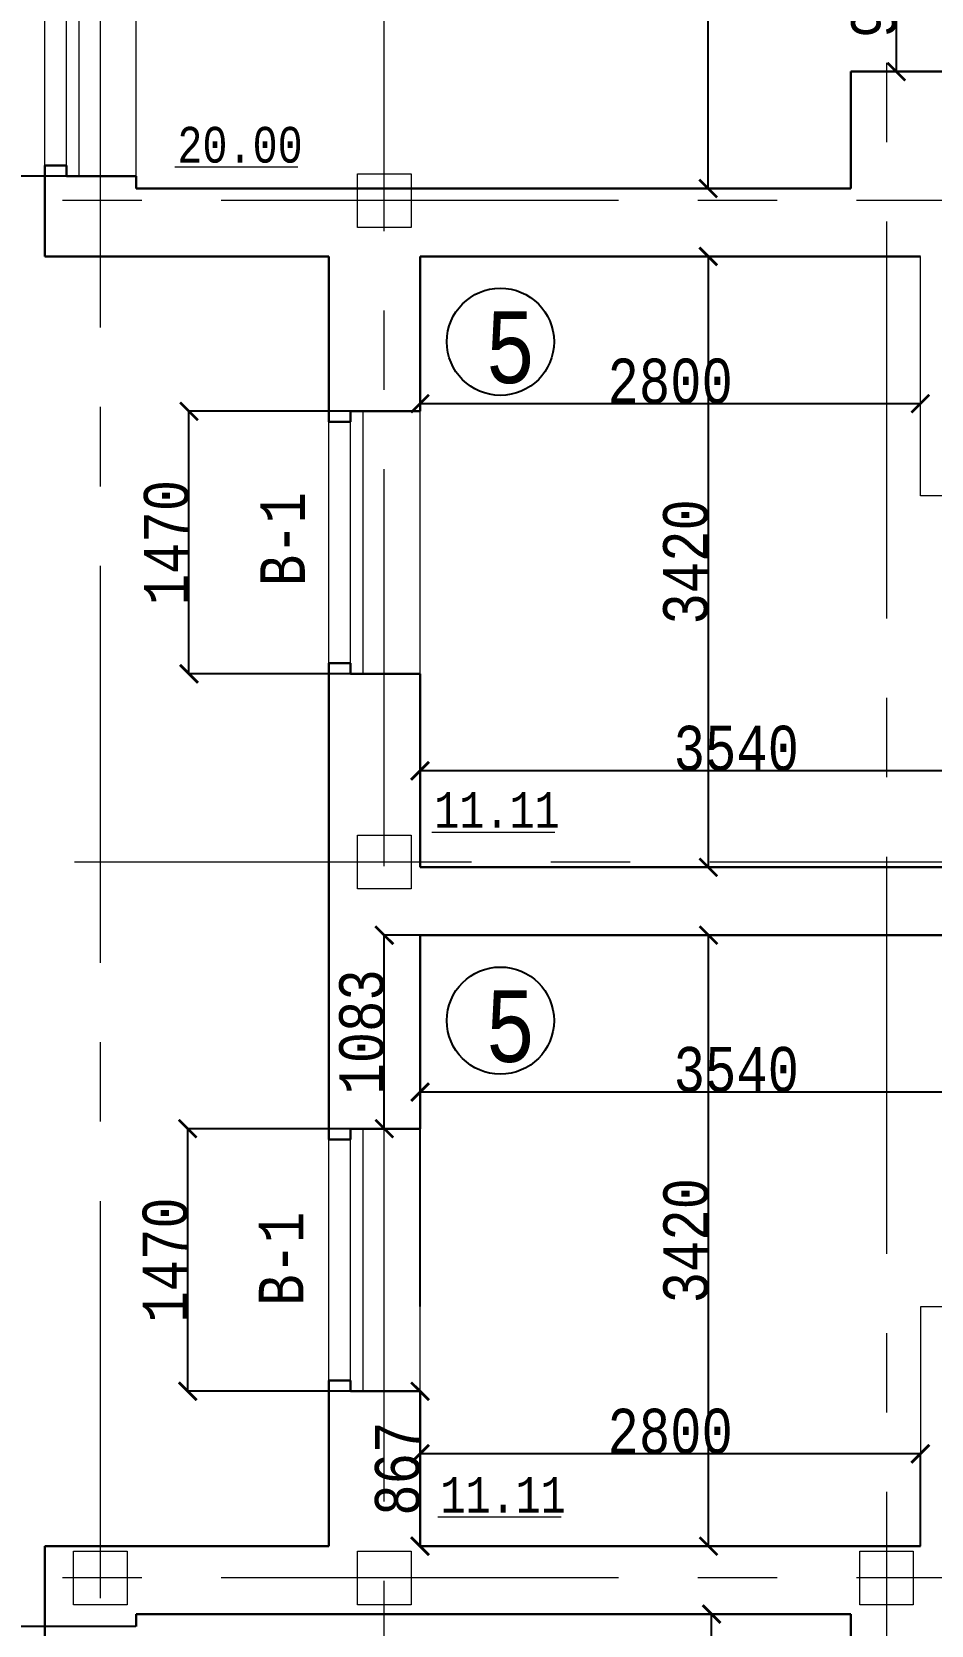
# Model space of a CAD drawing. Header units: millimetres. Extents: x -689206 to 4969298, y -1019800 to 703299.
# Drawn here: x 196506 to 201538, y -356634 to -347715 of the extents above; entities that cross this region are included whole.
import ezdxf

# ---------------------------------------------------------------- set-up
doc = ezdxf.new("R2010")
doc.units = ezdxf.units.MM
doc.linetypes.add('осеваяX2', pattern=[101.6, 63.5, -12.7, 12.7, -12.7])
for name, color, linetype, lineweight in [('ОКНА', 250, 'Continuous', 20), ('ПЕРЕГОРОДКИ', 252, 'Continuous', 9), ('РАЗМЕРЫ', 7, 'Continuous', 9), ('стены', 7, 'Continuous', 20)]:
    doc.layers.add(name, color=color, linetype=linetype, lineweight=lineweight)
doc.layers.add('четотам', color=7, linetype='Continuous')
doc.styles.add('Аннотативный', font='isocteur.ttf', dxfattribs={"width": 0.7, "height": 250})
doc.dimstyles.new('Аннотативный', dxfattribs={"dimscale": 0, "dimtxt": 250, "dimasz": 100, "dimexe": 1.25, "dimexo": 0.625, "dimtad": 1, "dimdec": 0, "dimtxsty": 'Аннотативный', "dimblk": 'ARCHTICK', "dimcen": 2.5, "dimadec": 0, "dimazin": 0, "dimtfac": 1, "dimtdec": 0, "dimtmove": 0, "dimatfit": 3, "dimfxl": 1, "dimarcsym": 0})

# ---------------------------------------------------------------- blocks, each defined once
blk = doc.blocks.new('_ArchTick')
at = {"color": 0, "linetype": 'ByBlock', "const_width": 0.15}
blk.add_lwpolyline([(-0.5, -0.5), (0.5, 0.5)], dxfattribs=at)
blk = doc.blocks.new('*D1915')
at = {"layer": 'Defpoints', "color": 0, "lineweight": 20, "transparency": 16777216}
for p in [(200291, -348972), (200291, -352392), (200291, -352392)]:
    blk.add_point(p, dxfattribs=at)
at = {"layer": 'стены', "color": 0, "lineweight": -2, "transparency": 16777216}
for p, q in [((200291, -348972), (200291, -352392)), ((200291.6, -348972), (200292.2, -348972)), ((200291.6, -352392), (200292.2, -352392))]:
    blk.add_line(p, q, dxfattribs=at)
at = {"layer": 'стены', "color": 0, "lineweight": -2, "transparency": 16777216, "xscale": 100, "yscale": 100, "zscale": 100}
for p, rotation in [((200291, -348972), 90), ((200291, -352392), 270)]:
    blk.add_blockref('_ArchTick', p, dxfattribs=dict(at, rotation=rotation))
at = {"layer": 'стены', "color": 0, "lineweight": 5, "transparency": 16777216, "insert": (200165.4, -350682), "char_height": 250, "attachment_point": 5, "rotation": 90, "style": 'Аннотативный'}
blk.add_mtext('3420', dxfattribs=at)
blk = doc.blocks.new('*D1916')
at = {"layer": 'Defpoints', "color": 0, "lineweight": 20, "transparency": 16777216}
for p in [(198678, -351852), (198678, -352392), (202218, -352392)]:
    blk.add_point(p, dxfattribs=at)
at = {"layer": 'стены', "color": 0, "lineweight": -2, "transparency": 16777216}
for p, q in [((198678, -352391.4), (198678, -351850.8)), ((202218, -351852), (198678, -351852)), ((202218, -352391.4), (202218, -351850.8))]:
    blk.add_line(p, q, dxfattribs=at)
at = {"layer": 'стены', "color": 0, "lineweight": -2, "transparency": 16777216, "xscale": 100, "yscale": 100, "zscale": 100, "rotation": 180}
blk.add_blockref('_ArchTick', (198678, -351852), dxfattribs=at)
at = {"layer": 'стены', "color": 0, "lineweight": -2, "transparency": 16777216, "xscale": 100, "yscale": 100, "zscale": 100}
blk.add_blockref('_ArchTick', (202218, -351852), dxfattribs=at)
at = {"layer": 'стены', "color": 0, "lineweight": 5, "transparency": 16777216, "insert": (200448, -351726.4), "char_height": 250, "attachment_point": 5, "style": 'Аннотативный'}
blk.add_mtext('3540', dxfattribs=at)
blk = doc.blocks.new('*D1920')
at = {"layer": 'Defpoints', "color": 0, "lineweight": 20, "transparency": 16777216}
for p in [(198678, -349796.7), (198678, -349796.7), (201478, -349796.7)]:
    blk.add_point(p, dxfattribs=at)
at = {"layer": 'стены', "color": 0, "lineweight": -2, "transparency": 16777216}
for p, q in [((198678, -349796.1), (198678, -349795.5)), ((201478, -349796.7), (198678, -349796.7)), ((201478, -349796.1), (201478, -349795.5))]:
    blk.add_line(p, q, dxfattribs=at)
at = {"layer": 'стены', "color": 0, "lineweight": -2, "transparency": 16777216, "xscale": 100, "yscale": 100, "zscale": 100, "rotation": 180}
blk.add_blockref('_ArchTick', (198678, -349796.7), dxfattribs=at)
at = {"layer": 'стены', "color": 0, "lineweight": -2, "transparency": 16777216, "xscale": 100, "yscale": 100, "zscale": 100}
blk.add_blockref('_ArchTick', (201478, -349796.7), dxfattribs=at)
at = {"layer": 'стены', "color": 0, "lineweight": 5, "transparency": 16777216, "insert": (200078, -349671.1), "char_height": 250, "attachment_point": 5, "style": 'Аннотативный'}
blk.add_mtext('2800', dxfattribs=at)
blk = doc.blocks.new('*D1921')
at = {"layer": 'Defpoints', "color": 0, "lineweight": 20, "transparency": 16777216}
for p in [(198678, -353650.2), (198678, -354852), (202218, -354852)]:
    blk.add_point(p, dxfattribs=at)
at = {"layer": 'стены', "color": 0, "lineweight": -2, "transparency": 16777216}
for p, q in [((198678, -354851.4), (198678, -353648.9)), ((202218, -353650.2), (198678, -353650.2)), ((202218, -354851.4), (202218, -353648.9))]:
    blk.add_line(p, q, dxfattribs=at)
at = {"layer": 'стены', "color": 0, "lineweight": -2, "transparency": 16777216, "xscale": 100, "yscale": 100, "zscale": 100, "rotation": 180}
blk.add_blockref('_ArchTick', (198678, -353650.2), dxfattribs=at)
at = {"layer": 'стены', "color": 0, "lineweight": -2, "transparency": 16777216, "xscale": 100, "yscale": 100, "zscale": 100}
blk.add_blockref('_ArchTick', (202218, -353650.2), dxfattribs=at)
at = {"layer": 'стены', "color": 0, "lineweight": 5, "transparency": 16777216, "insert": (200448, -353524.5), "char_height": 250, "attachment_point": 5, "style": 'Аннотативный'}
blk.add_mtext('3540', dxfattribs=at)
blk = doc.blocks.new('*D1922')
at = {"layer": 'Defpoints', "color": 0, "lineweight": 20, "transparency": 16777216}
for p in [(198678, -355675.2), (198678, -356192), (201478, -356192)]:
    blk.add_point(p, dxfattribs=at)
at = {"layer": 'стены', "color": 0, "lineweight": -2, "transparency": 16777216}
for p, q in [((198678, -356191.4), (198678, -355674)), ((201478, -355675.2), (198678, -355675.2)), ((201478, -356191.4), (201478, -355674))]:
    blk.add_line(p, q, dxfattribs=at)
at = {"layer": 'стены', "color": 0, "lineweight": -2, "transparency": 16777216, "xscale": 100, "yscale": 100, "zscale": 100, "rotation": 180}
blk.add_blockref('_ArchTick', (198678, -355675.2), dxfattribs=at)
at = {"layer": 'стены', "color": 0, "lineweight": -2, "transparency": 16777216, "xscale": 100, "yscale": 100, "zscale": 100}
blk.add_blockref('_ArchTick', (201478, -355675.2), dxfattribs=at)
at = {"layer": 'стены', "color": 0, "lineweight": 5, "transparency": 16777216, "insert": (200078, -355549.6), "char_height": 250, "attachment_point": 5, "style": 'Аннотативный'}
blk.add_mtext('2800', dxfattribs=at)
blk = doc.blocks.new('*D1979')
at = {"layer": 'Defpoints', "color": 0, "lineweight": 20, "transparency": 16777216}
for p in [(197384.8, -349838.9), (198678, -349838.9), (198678, -351308.9)]:
    blk.add_point(p, dxfattribs=at)
at = {"layer": 'РАЗМЕРЫ', "color": 0, "lineweight": -2, "transparency": 16777216}
for p, q in [((198677.4, -349838.9), (197383.5, -349838.9)), ((197384.8, -351308.9), (197384.8, -349838.9)), ((198677.4, -351308.9), (197383.5, -351308.9))]:
    blk.add_line(p, q, dxfattribs=at)
at = {"layer": 'РАЗМЕРЫ', "color": 0, "lineweight": -2, "transparency": 16777216, "xscale": 100, "yscale": 100, "zscale": 100}
for p, rotation in [((197384.8, -349838.9), 90), ((197384.8, -351308.9), 270)]:
    blk.add_blockref('_ArchTick', p, dxfattribs=dict(at, rotation=rotation))
at = {"layer": 'РАЗМЕРЫ', "color": 0, "lineweight": 5, "transparency": 16777216, "insert": (197259.2, -350573.9), "char_height": 250, "attachment_point": 5, "rotation": 90, "style": 'Аннотативный'}
blk.add_mtext('1470', dxfattribs=at)
blk = doc.blocks.new('*D1980')
at = {"layer": 'Defpoints', "color": 0, "lineweight": 20, "transparency": 16777216}
for p in [(197378, -353855), (198678, -353855), (198678, -355325)]:
    blk.add_point(p, dxfattribs=at)
at = {"layer": 'РАЗМЕРЫ', "color": 0, "lineweight": -2, "transparency": 16777216}
for p, q in [((198677.4, -353855), (197376.8, -353855)), ((197378, -355325), (197378, -353855)), ((198677.4, -355325), (197376.8, -355325))]:
    blk.add_line(p, q, dxfattribs=at)
at = {"layer": 'РАЗМЕРЫ', "color": 0, "lineweight": -2, "transparency": 16777216, "xscale": 100, "yscale": 100, "zscale": 100}
for p, rotation in [((197378, -353855), 90), ((197378, -355325), 270)]:
    blk.add_blockref('_ArchTick', p, dxfattribs=dict(at, rotation=rotation))
at = {"layer": 'РАЗМЕРЫ', "color": 0, "lineweight": 5, "transparency": 16777216, "insert": (197252.4, -354590), "char_height": 250, "attachment_point": 5, "rotation": 90, "style": 'Аннотативный'}
blk.add_mtext('1470', dxfattribs=at)
blk = doc.blocks.new('*D1981')
at = {"layer": 'Defpoints', "color": 0, "lineweight": 20, "transparency": 16777216}
for p in [(195793.2, -356641), (197088.7, -356641), (197088.7, -358111)]:
    blk.add_point(p, dxfattribs=at)
at = {"layer": 'РАЗМЕРЫ', "color": 0, "lineweight": -2, "transparency": 16777216}
for p, q in [((197088.1, -356641), (195791.9, -356641)), ((195793.2, -358111), (195793.2, -356641)), ((197088.1, -358111), (195791.9, -358111))]:
    blk.add_line(p, q, dxfattribs=at)
at = {"layer": 'РАЗМЕРЫ', "color": 0, "lineweight": -2, "transparency": 16777216, "xscale": 100, "yscale": 100, "zscale": 100}
for p, rotation in [((195793.2, -356641), 90), ((195793.2, -358111), 270)]:
    blk.add_blockref('_ArchTick', p, dxfattribs=dict(at, rotation=rotation))
at = {"layer": 'РАЗМЕРЫ', "color": 0, "lineweight": 5, "transparency": 16777216, "insert": (195667.6, -357376), "char_height": 250, "attachment_point": 5, "rotation": 90, "style": 'Аннотативный'}
blk.add_mtext('1470', dxfattribs=at)
blk = doc.blocks.new('*D1958')
at = {"layer": 'Defpoints', "color": 0, "lineweight": 20, "transparency": 16777216}
for p in [(195788.7, -347293.4), (197088.7, -347293.4), (197088.7, -348523.4)]:
    blk.add_point(p, dxfattribs=at)
at = {"layer": 'ОКНА', "color": 0, "lineweight": -2, "transparency": 16777216}
for p, q in [((197088.1, -347293.4), (195787.4, -347293.4)), ((195788.7, -348523.4), (195788.7, -347293.4)), ((197088.1, -348523.4), (195787.4, -348523.4))]:
    blk.add_line(p, q, dxfattribs=at)
at = {"layer": 'ОКНА', "color": 0, "lineweight": -2, "transparency": 16777216, "xscale": 100, "yscale": 100, "zscale": 100}
for p, rotation in [((195788.7, -347293.4), 90), ((195788.7, -348523.4), 270)]:
    blk.add_blockref('_ArchTick', p, dxfattribs=dict(at, rotation=rotation))
at = {"layer": 'ОКНА', "color": 0, "lineweight": 5, "transparency": 16777216, "insert": (195663.1, -347908.4), "char_height": 250, "attachment_point": 5, "rotation": 90, "style": 'Аннотативный'}
blk.add_mtext('1230', dxfattribs=at)
blk = doc.blocks.new('*D1964')
at = {"layer": 'Defpoints', "color": 0, "linetype": 'ByBlock', "lineweight": 20, "transparency": 16777216}
for p in [(200309.6, -356572), (201088.7, -356572), (201088.7, -361214)]:
    blk.add_point(p, dxfattribs=at)
at = {"layer": 'ПЕРЕГОРОДКИ', "color": 0, "linetype": 'ByBlock', "lineweight": -2, "transparency": 16777216}
for p, q in [((201088.1, -356572), (200308.4, -356572)), ((200309.6, -361214), (200309.6, -356572)), ((201088.1, -361214), (200308.4, -361214))]:
    blk.add_line(p, q, dxfattribs=at)
at = {"layer": 'ПЕРЕГОРОДКИ', "color": 0, "linetype": 'ByBlock', "lineweight": -2, "transparency": 16777216, "xscale": 100, "yscale": 100, "zscale": 100}
for p, rotation in [((200309.6, -356572), 90), ((200309.6, -361214), 270)]:
    blk.add_blockref('_ArchTick', p, dxfattribs=dict(at, rotation=rotation))
at = {"layer": 'ПЕРЕГОРОДКИ', "color": 0, "linetype": 'ByBlock', "lineweight": 5, "transparency": 16777216, "insert": (200184, -358893), "char_height": 250, "attachment_point": 5, "rotation": 90, "style": 'Аннотативный'}
blk.add_mtext('4640', dxfattribs=at)
blk = doc.blocks.new('*D1966')
at = {"layer": 'Defpoints', "color": 0, "linetype": 'ByBlock', "lineweight": 20, "transparency": 16777216}
for p in [(200291, -343592), (201088.7, -343592), (201088.7, -348592)]:
    blk.add_point(p, dxfattribs=at)
at = {"layer": 'ПЕРЕГОРОДКИ', "color": 0, "linetype": 'ByBlock', "lineweight": -2, "transparency": 16777216}
for p, q in [((201088.1, -343592), (200289.7, -343592)), ((200291, -348592), (200291, -343592)), ((201088.1, -348592), (200289.7, -348592))]:
    blk.add_line(p, q, dxfattribs=at)
at = {"layer": 'ПЕРЕГОРОДКИ', "color": 0, "linetype": 'ByBlock', "lineweight": -2, "transparency": 16777216, "xscale": 100, "yscale": 100, "zscale": 100}
for p, rotation in [((200291, -343592), 90), ((200291, -348592), 270)]:
    blk.add_blockref('_ArchTick', p, dxfattribs=dict(at, rotation=rotation))
at = {"layer": 'ПЕРЕГОРОДКИ', "color": 0, "linetype": 'ByBlock', "lineweight": 13, "transparency": 16777216, "insert": (200165.4, -346092), "char_height": 250, "attachment_point": 5, "rotation": 90, "style": 'Аннотативный'}
blk.add_mtext('5000', dxfattribs=at)
blk = doc.blocks.new('*D2031')
at = {"layer": 'Defpoints', "color": 0, "linetype": 'ByBlock', "lineweight": 20, "transparency": 16777216}
for p in [(198678, -352772), (200292.2, -352772), (198678, -356192)]:
    blk.add_point(p, dxfattribs=at)
at = {"layer": 'РАЗМЕРЫ', "color": 0, "linetype": 'ByBlock', "lineweight": -2, "transparency": 16777216}
for p, q in [((198678.6, -352772), (200293.5, -352772)), ((200292.2, -356192), (200292.2, -352772)), ((198678.6, -356192), (200293.5, -356192))]:
    blk.add_line(p, q, dxfattribs=at)
at = {"layer": 'РАЗМЕРЫ', "color": 0, "linetype": 'ByBlock', "lineweight": -2, "transparency": 16777216, "xscale": 100, "yscale": 100, "zscale": 100}
for p, rotation in [((200292.2, -352772), 90), ((200292.2, -356192), 270)]:
    blk.add_blockref('_ArchTick', p, dxfattribs=dict(at, rotation=rotation))
at = {"layer": 'РАЗМЕРЫ', "color": 0, "linetype": 'ByBlock', "lineweight": 5, "transparency": 16777216, "insert": (200166.6, -354482), "char_height": 250, "attachment_point": 5, "rotation": 90, "style": 'Аннотативный'}
blk.add_mtext('3420', dxfattribs=at)
blk = doc.blocks.new('*D2018')
at = {"layer": 'Defpoints', "color": 0, "linetype": 'ByBlock', "lineweight": 20, "transparency": 16777216}
for p in [(201343.7, -347038), (201343.7, -347038), (201343.7, -347938)]:
    blk.add_point(p, dxfattribs=at)
at = {"layer": 'РАЗМЕРЫ', "color": 0, "linetype": 'ByBlock', "lineweight": -2, "transparency": 16777216}
for p, q in [((201343.7, -347938), (201343.7, -347038)), ((201344.3, -347038), (201344.9, -347038)), ((201344.3, -347938), (201344.9, -347938))]:
    blk.add_line(p, q, dxfattribs=at)
at = {"layer": 'РАЗМЕРЫ', "color": 0, "linetype": 'ByBlock', "lineweight": -2, "transparency": 16777216, "xscale": 100, "yscale": 100, "zscale": 100}
for p, rotation in [((201343.7, -347038), 90), ((201343.7, -347938), 270)]:
    blk.add_blockref('_ArchTick', p, dxfattribs=dict(at, rotation=rotation))
at = {"layer": 'РАЗМЕРЫ', "color": 0, "linetype": 'ByBlock', "lineweight": 5, "transparency": 16777216, "insert": (201218.1, -347488), "char_height": 250, "attachment_point": 5, "rotation": 90, "style": 'Аннотативный'}
blk.add_mtext('900', dxfattribs=at)
blk = doc.blocks.new('*D4017')
at = {"layer": 'Defpoints', "color": 0, "lineweight": 30, "ltscale": 35, "transparency": 16777216}
for p in [(198678, -355325), (198678, -356192), (198678, -356192)]:
    blk.add_point(p, dxfattribs=at)
at = {"layer": 'РАЗМЕРЫ', "color": 0, "lineweight": -2, "ltscale": 35, "transparency": 16777216}
for p, q in [((198677.4, -355325), (198676.8, -355325)), ((198678, -355325), (198678, -356192)), ((198677.4, -356192), (198676.8, -356192))]:
    blk.add_line(p, q, dxfattribs=at)
at = {"layer": 'РАЗМЕРЫ', "color": 0, "lineweight": -2, "ltscale": 35, "transparency": 16777216, "xscale": 100, "yscale": 100, "zscale": 100}
for p, rotation in [((198678, -355325), 90), ((198678, -356192), 270)]:
    blk.add_blockref('_ArchTick', p, dxfattribs=dict(at, rotation=rotation))
at = {"layer": 'РАЗМЕРЫ', "color": 0, "lineweight": 30, "ltscale": 35, "transparency": 16777216, "insert": (198552.4, -355758.5), "char_height": 250, "attachment_point": 5, "rotation": 90, "style": 'Аннотативный'}
blk.add_mtext('867', dxfattribs=at)
blk = doc.blocks.new('*D4018')
at = {"layer": 'Defpoints', "color": 0, "lineweight": 30, "ltscale": 35, "transparency": 16777216}
for p in [(198478, -352772), (198678, -352772), (198678, -353855)]:
    blk.add_point(p, dxfattribs=at)
at = {"layer": 'РАЗМЕРЫ', "color": 0, "lineweight": -2, "ltscale": 35, "transparency": 16777216}
for p, q in [((198677.4, -352772), (198476.8, -352772)), ((198478, -353855), (198478, -352772)), ((198677.4, -353855), (198476.8, -353855))]:
    blk.add_line(p, q, dxfattribs=at)
at = {"layer": 'РАЗМЕРЫ', "color": 0, "lineweight": -2, "ltscale": 35, "transparency": 16777216, "xscale": 100, "yscale": 100, "zscale": 100}
for p, rotation in [((198478, -352772), 90), ((198478, -353855), 270)]:
    blk.add_blockref('_ArchTick', p, dxfattribs=dict(at, rotation=rotation))
at = {"layer": 'РАЗМЕРЫ', "color": 0, "lineweight": 30, "ltscale": 35, "transparency": 16777216, "insert": (198352.4, -353313.5), "char_height": 250, "attachment_point": 5, "rotation": 90, "style": 'Аннотативный'}
blk.add_mtext('1083', dxfattribs=at)

msp = doc.modelspace()

# ---------------------------------------------------------------- linework, layer by layer
at = {"layer": 'ОКНА', "lineweight": 5}
for p, q in [((196698.7, -348463.4), (196698.7, -347293.4)), ((196768.7, -347293.4), (196768.7, -348523.4)), ((198358, -349838.9), (198358, -351308.9)), ((198288, -351248.9), (198288, -349898.9)), ((198358, -353855), (198358, -355325)), ((198358, -353855), (198358, -355325)), ((198288, -355265), (198288, -353915)), ((198288, -355265), (198288, -353915))]:
    msp.add_line(p, q, dxfattribs=at)
at = {"layer": 'РАЗМЕРЫ', "linetype": 'осеваяX2', "lineweight": 5, "ltscale": 35}
for p, q in [((198478, -380834.4), (198478, -330996.7)), ((201288.7, -330996.7), (201288.7, -380834.4)), ((196888.7, -343592), (196888.7, -380834.4)), ((253128, -348660), (186075.3, -348660)), ((253128, -356370), (186075.3, -356370))]:
    msp.add_line(p, q, dxfattribs=at)
at = {"layer": 'РАЗМЕРЫ', "lineweight": 5}
for p, q in [((196578.7, -348463.4), (196578.7, -347113.4)), ((197088.7, -348523.4), (197088.7, -347053.4)), ((198678, -351308.9), (198678, -349838.9)), ((198168, -351248.9), (198168, -349898.9)), ((198168, -355265), (198168, -353915))]:
    msp.add_line(p, q, dxfattribs=at)
at = {"layer": 'РАЗМЕРЫ', "linetype": 'ByBlock', "lineweight": 30}
msp.add_line((201598.7, -347938), (201088.7, -347938), dxfattribs=at)
at = {"layer": 'РАЗМЕРЫ', "color": 0, "lineweight": 30}
for p, q in [((196698.7, -348463.4), (196578.7, -348463.4)), ((196698.7, -348523.4), (196698.7, -348463.4)), ((196698.7, -348523.4), (197088.7, -348523.4)), ((198288, -349838.9), (198288, -349898.9)), ((198288, -349838.9), (198678, -349838.9)), ((198288, -349898.9), (198168, -349898.9)), ((198288, -351248.9), (198168, -351248.9)), ((198288, -351308.9), (198288, -351248.9)), ((198288, -351308.9), (198678, -351308.9)), ((198288, -353855), (198288, -353915)), ((198288, -353855), (198678, -353855)), ((198288, -353855), (198288, -353915)), ((198288, -353855), (198678, -353855)), ((198288, -353915), (198168, -353915)), ((198288, -353915), (198168, -353915)), ((198288, -355265), (198168, -355265)), ((198288, -355265), (198168, -355265)), ((198288, -355325), (198288, -355265)), ((198288, -355325), (198288, -355265)), ((198288, -355325), (198678, -355325)), ((198288, -355325), (198678, -355325))]:
    msp.add_line(p, q, dxfattribs=at)
at = {"layer": 'РАЗМЕРЫ'}
for p, q in [((197305.6, -348471.1), (197994.9, -348471.1)), ((198743.6, -352194.7), (199432.9, -352194.7)), ((198778.1, -356028.7), (199467.4, -356028.7))]:
    msp.add_line(p, q, dxfattribs=at)
at = {"layer": 'стены', "lineweight": 30}
for p, q in [((201088.7, -347938), (201088.7, -348212)), ((201088.7, -348592), (201088.7, -347938)), ((196578.7, -348463.4), (196578.7, -348972)), ((197088.7, -348523.4), (197088.7, -348592)), ((197088.7, -348592), (200289.7, -348592)), ((200291, -348592), (201088.7, -348592)), ((197088.7, -348972), (196578.7, -348972)), ((197088.7, -348972), (198168, -348972)), ((198168, -349898.9), (198168, -348972)), ((198678, -348972), (199391, -348972)), ((200287.2, -348972), (198678, -348972)), ((198678, -348972), (198678, -349838.9)), ((200291, -348972), (201088.7, -348972)), ((201478, -348972), (200291, -348972)), ((198168, -353915), (198168, -351248.9)), ((198678, -351308.9), (198678, -352392)), ((202218, -352392), (198678, -352392)), ((198678, -352392), (202218, -352392)), ((198678, -352772), (202218, -352772)), ((202218, -352772), (198678, -352772)), ((198678, -353855), (198678, -352772)), ((198168, -356192), (198168, -355265)), ((198678, -356192), (198678, -355325)), ((196578.7, -356701), (196578.7, -356192)), ((196578.7, -356192), (198168, -356192)), ((198678, -356192), (199391, -356192)), ((200291, -356192), (198678, -356192)), ((201478, -356192), (200291, -356192)), ((197088.7, -356641), (197088.7, -356572)), ((197088.7, -356572), (200291, -356572)), ((200291, -356572), (201088.7, -356572)), ((201088.7, -356572), (201088.7, -357226.2))]:
    msp.add_line(p, q, dxfattribs=at)
at = {"layer": 'стены'}
for p, q in [((201088.7, -348592), (201088.7, -348212)), ((201478, -348972), (201088.7, -348972)), ((201478, -350312), (201478, -348972)), ((201598, -350312), (201478, -350312)), ((200018, -352772), (199638, -352772)), ((201598, -354852), (201478, -354852)), ((201478, -354852), (201478, -356192)), ((200291, -356192), (201088.7, -356192)), ((201478, -356192), (201088.7, -356192)), ((201088.7, -356572), (201088.7, -356952))]:
    msp.add_line(p, q, dxfattribs=at)
at = {"layer": 'стены', "linetype": 'осеваяX2', "lineweight": 5, "ltscale": 35}
msp.add_line((186075.3, -352362), (253128, -352362), dxfattribs=at)
at = {"layer": 'стены', "lineweight": 5}
msp.add_line((198678, -355325), (198678, -353855), dxfattribs=at)
at = {"layer": 'стены'}
for points in [[(198328, -348510), (198628, -348510), (198628, -348810), (198328, -348810)], [(198328, -352212), (198628, -352212), (198628, -352512), (198328, -352512)], [(196738.7, -356220), (197038.7, -356220), (197038.7, -356520), (196738.7, -356520)], [(198328, -356220), (198628, -356220), (198628, -356520), (198328, -356520)], [(201138.7, -356220), (201438.7, -356220), (201438.7, -356520), (201138.7, -356520)]]:
    msp.add_lwpolyline(points, close=True, dxfattribs=at)
at = {"layer": 'четотам'}
for centre in [(199128, -349450.1), (199128, -353250.1)]:
    msp.add_circle(centre, 300, dxfattribs=at)

# ---------------------------------------------------------------- texts
at = {"layer": 'РАЗМЕРЫ', "char_height": 200, "width": 656.117, "attachment_point": 1, "style": 'Аннотативный'}
for s, insert in [('20.00', (197319.8, -348247.1)), ('11.11', (198757.7, -351970.6)), ('11.11', (198792.3, -355804.6))]:
    msp.add_mtext(s, dxfattribs=dict(at, insert=insert))
at = {"layer": 'РАЗМЕРЫ', "lineweight": 20, "ltscale": 150, "char_height": 401.1, "width": 1460, "attachment_point": 1, "style": 'Аннотативный'}
for insert in [(199042.2, -349280.3), (199042.2, -353080.3)]:
    msp.add_mtext('5', dxfattribs=dict(at, insert=insert))
at = {"layer": 'РАЗМЕРЫ', "lineweight": 20, "ltscale": 150, "char_height": 250, "width": 922.913, "attachment_point": 1, "rotation": 90, "style": 'Аннотативный'}
for insert in [(197783.5, -350817.8), (197775.4, -354846.1)]:
    msp.add_mtext('В-1', dxfattribs=dict(at, insert=insert))

# ---------------------------------------------------------------- dimensions: what is measured, and where the dimension line sits
at = {"layer": 'ОКНА', "color": 0, "lineweight": 5}
dim = msp.add_linear_dim(base=(195788.7, -347293.4), p1=(197088.7, -348523.4), p2=(197088.7, -347293.4), angle=90, dimstyle='Аннотативный', dxfattribs=at)
dim.commit()
dim.dimension.update_dxf_attribs({"geometry": '*D1958', "text_midpoint": (195663.1, -347908.4)})
at = {"layer": 'ПЕРЕГОРОДКИ', "color": 18, "linetype": 'ByBlock', "lineweight": 13, "true_color": 0x000000}
dim = msp.add_linear_dim(base=(200291, -343592), p1=(201088.7, -348592), p2=(201088.7, -343592), angle=90, dimstyle='Аннотативный', dxfattribs=at)
dim.commit()
dim.dimension.update_dxf_attribs({"geometry": '*D1966', "text_midpoint": (200165.4, -346092)})
at = {"layer": 'ПЕРЕГОРОДКИ', "color": 18, "linetype": 'ByBlock', "lineweight": 5, "true_color": 0x000000}
dim = msp.add_linear_dim(base=(200309.6, -356572), p1=(201088.7, -361214), p2=(201088.7, -356572), angle=90, text='4640', dimstyle='Аннотативный', dxfattribs=at)
dim.commit()
dim.dimension.update_dxf_attribs({"geometry": '*D1964', "text_midpoint": (200184, -358893)})
at = {"layer": 'РАЗМЕРЫ', "linetype": 'ByBlock', "lineweight": 5}
for base, p1, p2, picture, middle in [((201343.7, -347038), (201343.7, -347938), (201343.7, -347038), '*D2018', (201218.1, -347488)), ((200292.2, -352772), (198678, -356192), (198678, -352772), '*D2031', (200166.6, -354482))]:
    dim = msp.add_linear_dim(base=base, p1=p1, p2=p2, angle=90, dimstyle='Аннотативный', dxfattribs=at)
    dim.commit()
    dim.dimension.update_dxf_attribs({"geometry": picture, "text_midpoint": middle})
at = {"layer": 'РАЗМЕРЫ', "lineweight": 5}
for base, p1, p2, picture, middle in [((197384.8, -349838.9), (198678, -351308.9), (198678, -349838.9), '*D1979', (197259.2, -350573.9)), ((197378, -353855), (198678, -355325), (198678, -353855), '*D1980', (197252.4, -354590)), ((195793.2, -356641), (197088.7, -358111), (197088.7, -356641), '*D1981', (195667.6, -357376))]:
    dim = msp.add_linear_dim(base=base, p1=p1, p2=p2, angle=90, dimstyle='Аннотативный', dxfattribs=at)
    dim.commit()
    dim.dimension.update_dxf_attribs({"geometry": picture, "text_midpoint": middle})
at = {"layer": 'РАЗМЕРЫ', "color": 1, "lineweight": 30, "ltscale": 35}
for base, p1, p2, picture, middle in [((198478, -352772), (198678, -353855), (198678, -352772), '*D4018', (198352.4, -353313.5)), ((198678, -356192), (198678, -355325), (198678, -356192), '*D4017', (198552.4, -355758.5))]:
    dim = msp.add_linear_dim(base=base, p1=p1, p2=p2, angle=90, dimstyle='Аннотативный', dxfattribs=at)
    dim.commit()
    dim.dimension.update_dxf_attribs({"geometry": picture, "text_midpoint": middle})
at = {"layer": 'стены', "lineweight": 5}
for p1, p2, distance, picture, middle in [((200291, -348972), (200291, -352392), 0, '*D1915', (200165.4, -350682)), ((201478, -349796.7), (198678, -349796.7), 0, '*D1920', (200078, -349671.1)), ((202218, -354852), (198678, -354852), -1201.8, '*D1921', (200448, -353524.5)), ((201478, -356192), (198678, -356192), -516.8, '*D1922', (200078, -355549.6))]:
    dim = msp.add_aligned_dim(p1=p1, p2=p2, distance=distance, dimstyle='Аннотативный', dxfattribs=at)
    dim.commit()
    dim.dimension.update_dxf_attribs({"geometry": picture, "text_midpoint": middle})
dim = msp.add_linear_dim(base=(198678, -351852), p1=(202218, -352392), p2=(198678, -352392), angle=180, dimstyle='Аннотативный', dxfattribs=at)
dim.commit()
dim.dimension.update_dxf_attribs({"geometry": '*D1916', "text_midpoint": (200448, -351852), "dimtype": 161})

doc.saveas('drawing.dxf')
